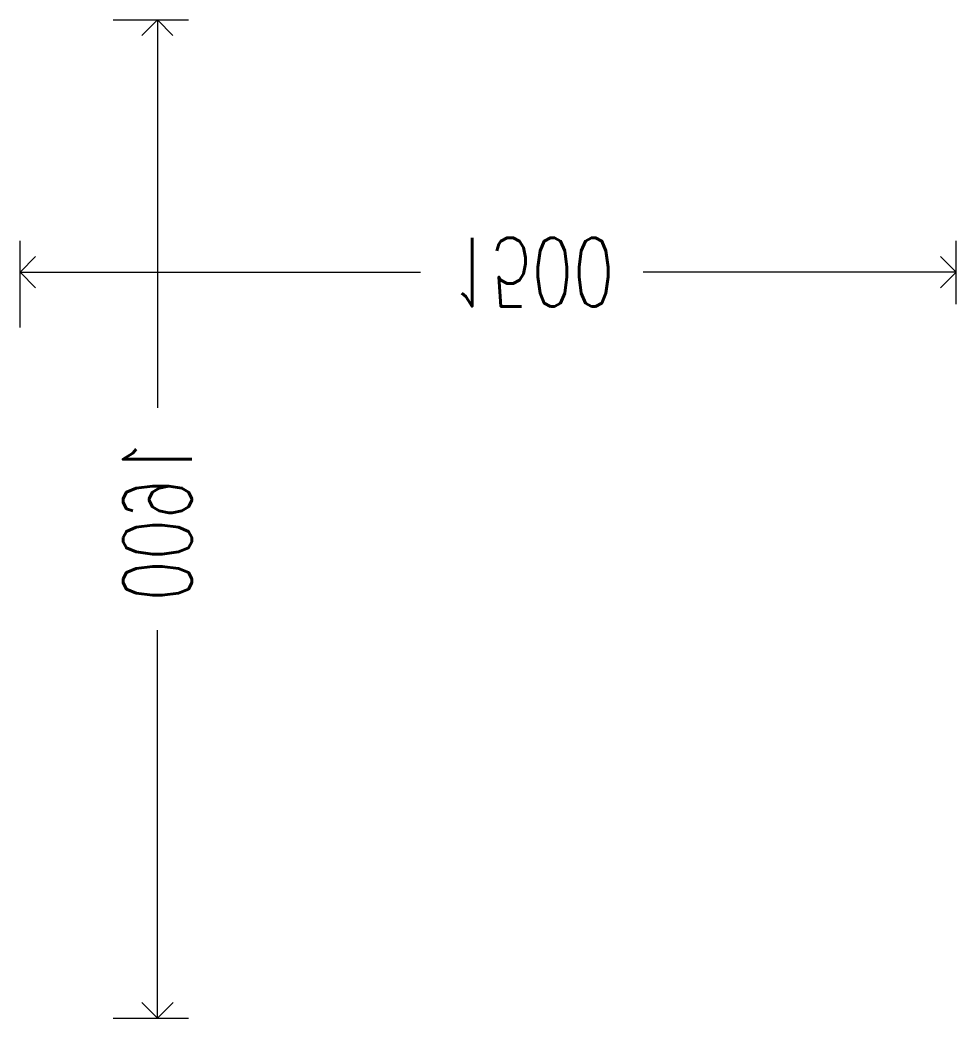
# Model space of a CAD drawing. Header units: millimetres. Extents: x -1283650 to 1283415, y -588847 to 435139.
# Drawn here: x 1281915 to 1283415, y -293518 to -291918 of the extents above; entities that cross this region are included whole.
import ezdxf

# ---------------------------------------------------------------- set-up
doc = ezdxf.new("R2010")
doc.units = ezdxf.units.MM
doc.header["$MEASUREMENT"] = 0
doc.layers.get('Defpoints').update_dxf_attribs({"color": 5})
doc.layers.add('thang may block', color=36, linetype='Continuous')
doc.styles.add('xref.asix of  podium$0$DIM', font='vnsimli.shx', dxfattribs={"width": 0.7})
doc.dimstyles.new('xref.asix of  podium$0$CCU 1-100 A1', dxfattribs={"dimscale": 100, "dimtxt": 2.2, "dimasz": 1, "dimexe": 1, "dimexo": 0, "dimgap": 1, "dimtad": 1, "dimdec": 0, "dimdsep": 46, "dimtxsty": 'xref.asix of  podium$0$DIM', "dimblk1": 'xref.asix of  podium$0$_ARCHTICK', "dimblk2": 'xref.asix of  podium$0$_ARCHTICK', "dimsah": 1, "dimcen": 0, "dimdle": 1, "dimclrd": 256, "dimclre": 256, "dimclrt": 31, "dimadec": 0, "dimazin": 0, "dimtfac": 1, "dimtdec": 0, "dimtix": 1, "dimtmove": 2, "dimatfit": 3, "dimldrblk": 'xref.asix of  podium$0$_ARCHTICK', "dimfxl": 8, "dimtolj": 1, "dimarcsym": 0})

# ---------------------------------------------------------------- blocks, each defined once
blk = doc.blocks.new('xref.asix of  podium$0$_Open90')
at = {"color": 0, "linetype": 'ByBlock', "lineweight": -2}
for p, q in [((-0.5, 0.5), (0, 0)), ((0, 0), (-1, 0)), ((0, 0), (-0.5, -0.5))]:
    blk.add_line(p, q, dxfattribs=at)
blk = doc.blocks.new('*D23')
at = {"layer": 'Defpoints', "color": 5, "transparency": 16777216}
for p, q in [((1094751.9, 44482.5), (1094654.2, 44510.1)), ((1094688.7, 44448.4), (1094565.9, 44013.9)), ((1094308, 43101.2), (1094468.9, 43670.6)), ((1094379.7, 43029), (1094246.3, 43066.7))]:
    blk.add_line(p, q, dxfattribs=at)
at = {"layer": 'Defpoints', "color": 0, "transparency": 16777216}
for p in [(1094702.3, 44496.5), (1094751.9, 44482.5), (1094379.7, 43029)]:
    blk.add_point(p, dxfattribs=at)
at = {"layer": 'Defpoints', "color": 5, "transparency": 16777216, "xscale": 50, "yscale": 50, "zscale": 50}
for p, rotation in [((1094702.3, 44496.5), 74.2208755569779), ((1094294.4, 43053.1), 254.2208755569779)]:
    blk.add_blockref('xref.asix of  podium$0$_Open90', p, dxfattribs=dict(at, rotation=rotation))
at = {"layer": 'Defpoints', "color": 5, "transparency": 16777216, "insert": (1094517.4, 43842.3), "char_height": 110, "attachment_point": 5, "rotation": 74.2209, "style": 'xref.asix of  podium$0$DIM'}
blk.add_mtext('\\A1;1500', dxfattribs=at)
blk = doc.blocks.new('xref.asix of  podium$0$_ARCHTICK')
at = {"color": 0, "linetype": 'ByBlock', "const_width": 0.15}
blk.add_lwpolyline([(-0.5, -0.5), (0.5, 0.5)], dxfattribs=at)
blk = doc.blocks.new('*D24')
at = {"layer": 'Defpoints', "color": 5, "transparency": 16777216}
for p, q in [((1093946, 43306.4), (1093978.9, 43423)), ((1094013.4, 43361.2), (1094563.6, 43205.8)), ((1095456.9, 42953.4), (1094906.8, 43108.8)), ((1095485.7, 42871.3), (1095518.6, 42987.9))]:
    blk.add_line(p, q, dxfattribs=at)
at = {"layer": 'Defpoints', "color": 0, "transparency": 16777216}
for p in [(1093946, 43306.4), (1095505, 42939.8), (1095485.7, 42871.3)]:
    blk.add_point(p, dxfattribs=at)
at = {"layer": 'Defpoints', "color": 5, "transparency": 16777216, "xscale": 50, "yscale": 50, "zscale": 50}
for p, rotation in [((1093965.3, 43374.8), 164.220875556969), ((1095505, 42939.8), 344.220875556969)]:
    blk.add_blockref('xref.asix of  podium$0$_Open90', p, dxfattribs=dict(at, rotation=rotation))
at = {"layer": 'Defpoints', "color": 5, "transparency": 16777216, "insert": (1094735.2, 43157.3), "char_height": 110, "attachment_point": 5, "rotation": 344.2209, "style": 'xref.asix of  podium$0$DIM'}
blk.add_mtext('\\A1;1600', dxfattribs=at)
blk = doc.blocks.new('xref.asix of  podium$0$TM KHACH CH (NT2)')
at = {"layer": 'Defpoints', "color": 5}
for base, p1, p2, angle, picture, middle in [((2230, -791.7), (730, -880.3), (2230, -843.2), 359.9996, '*D23', (1550.1, -791.7)), ((950.2, -1987.5), (879.1, -387.5), (879.1, -1987.5), 89.9996, '*D24', (950.2, -1187.5))]:
    dim = blk.add_linear_dim(base=base, p1=p1, p2=p2, angle=angle, dimstyle='xref.asix of  podium$0$CCU 1-100 A1', override={"dimscale": 50, "dimblk1": 'xref.asix of  podium$0$_Open90', "dimblk2": 'xref.asix of  podium$0$_Open90', "dimclrd": 5, "dimclre": 5, "dimclrt": 5, "dimlwd": 65535, "dimlwe": 65535}, dxfattribs=at)
    dim.commit()
    dim.dimension.update_dxf_attribs({"geometry": picture, "text_midpoint": middle, "dimtype": 128, "insert": (-338265.4, 1040561.3)})

msp = doc.modelspace()

# ---------------------------------------------------------------- block references
at = {"layer": 'thang may block', "xscale": -0.9999999999999984, "rotation": 74.22122041592996}
msp.add_blockref('xref.asix of  podium$0$TM KHACH CH (NT2)', (-33550.5, 140558.4), dxfattribs=at)

doc.saveas('drawing.dxf')
